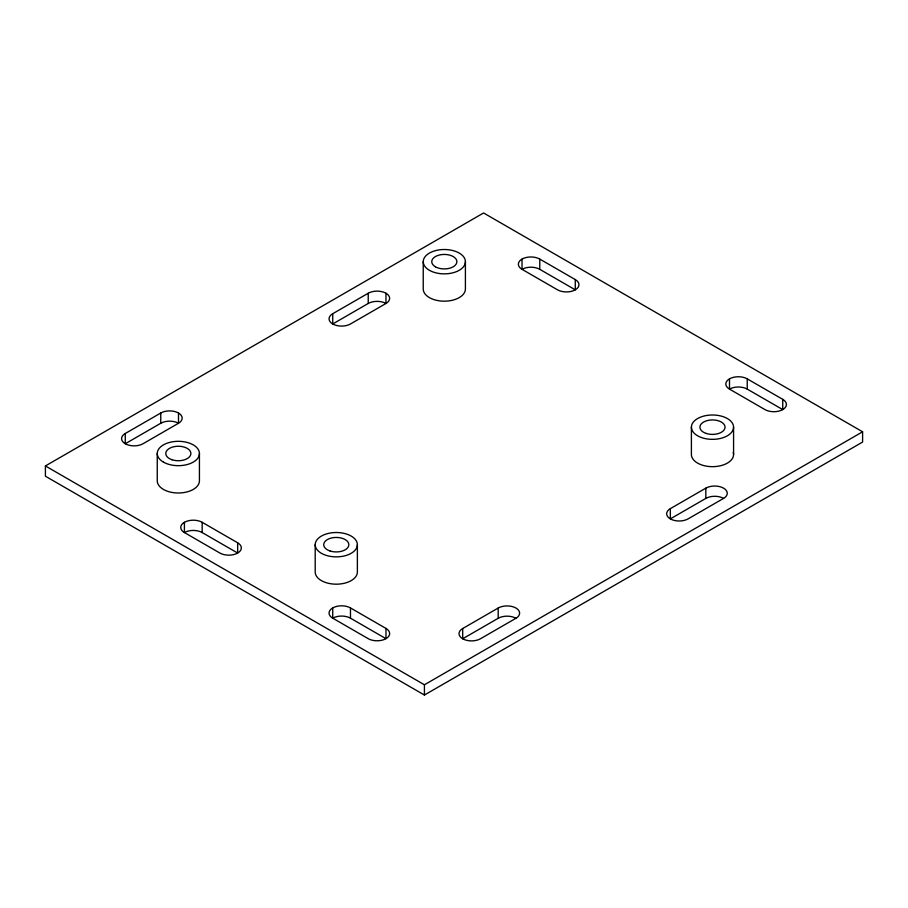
<?xml version="1.0" encoding="UTF-8"?>
<svg xmlns="http://www.w3.org/2000/svg" width="908" height="908" viewBox="0 0 908 908"><rect width="100%" height="100%" fill="white"/><g stroke="black" fill="none" stroke-linecap="round" stroke-linejoin="round"><path stroke-width="1.36" d="M45.4 465.952L483.578 212.971L862.6 431.799L862.6 442.048L424.422 695.029L45.4 476.201L45.4 465.952L424.422 684.78L862.6 431.799M125.259 433.502L160.761 413.015A12.553 7.241 0 0 1 178.501 413.015L178.501 423.264L143.01 443.751A12.553 7.241 0 0 1 125.259 443.751A12.553 7.241 0 0 1 125.259 433.502L125.259 443.751L160.761 423.264A12.553 7.241 0 0 1 178.501 423.264A12.553 7.241 0 0 0 178.501 413.015M332.725 313.725L368.228 293.239A12.553 7.241 0 0 1 385.968 293.239L385.968 303.476L350.477 323.974A12.553 7.241 0 0 1 332.725 323.974A12.553 7.241 0 0 1 332.725 313.725L332.725 323.974L368.228 303.476A12.553 7.241 0 0 1 385.968 303.476A12.553 7.241 0 0 0 385.968 293.239M462.694 628.529L498.197 608.031A12.553 7.241 0 0 1 515.937 608.031A12.553 7.241 0 0 1 515.937 618.28L480.446 638.778A12.553 7.241 0 0 1 462.694 638.778L462.694 628.529A12.553 7.241 0 0 0 462.694 638.778L498.197 618.28A12.553 7.241 0 0 1 515.937 618.28M670.342 508.65L705.834 488.152A12.553 7.241 0 0 1 723.585 488.152A12.553 7.241 0 0 1 723.585 498.401L688.082 518.888A12.553 7.241 0 0 1 670.342 518.888L670.342 508.65A12.553 7.241 0 0 0 670.342 518.888L705.834 498.401A12.553 7.241 0 0 1 723.585 498.401M539.772 259.086L575.275 279.573A12.553 7.241 0 0 1 575.275 289.822A12.553 7.241 0 0 1 557.523 289.822L522.032 269.324L522.032 259.086A12.553 7.241 0 0 1 539.772 259.086L539.772 269.324L575.275 289.822L575.275 279.573M747.239 378.863L782.741 399.35A12.553 7.241 0 0 1 782.741 409.599A12.553 7.241 0 0 1 764.99 409.599L729.499 389.112L729.499 378.863A12.553 7.241 0 0 1 747.239 378.863L747.239 389.112L782.741 409.599L782.741 399.35M202.166 522.304L237.658 542.802A12.553 7.241 0 0 1 237.658 553.051A12.553 7.241 0 0 1 219.918 553.051L184.415 532.553A12.553 7.241 0 0 1 184.415 522.304A12.553 7.241 0 0 1 202.166 522.304L202.166 532.553L237.658 553.051L237.658 542.802M350.477 607.929L385.968 628.427A12.553 7.241 0 0 1 385.968 638.676A12.553 7.241 0 0 1 368.228 638.676L332.725 618.178L332.725 607.929A12.553 7.241 0 0 1 350.477 607.929L350.477 618.178L385.968 638.676L385.968 628.427M733.573 427.169A21.088 12.179 0 0 1 701.941 437.713A21.088 12.179 0 0 1 701.941 416.624A21.088 12.179 0 0 1 733.573 427.169L733.573 454.488M705.834 488.152L705.834 498.401M691.397 427.169L691.397 454.488A21.088 12.179 0 0 0 714.335 466.621A21.088 12.179 0 0 0 733.255 452.377M498.197 608.031L498.197 618.28M465.407 261.686A21.088 12.179 0 0 1 433.774 272.23A21.088 12.179 0 0 1 433.774 251.141A21.088 12.179 0 0 1 465.407 261.686L465.407 289.005A21.088 12.179 0 0 1 444.318 301.184A21.088 12.179 0 0 1 423.23 289.005L423.23 261.686M424.422 684.78L424.422 695.029M368.228 293.239L368.228 303.476M357.377 544.687A21.088 12.179 0 0 1 325.745 555.231A21.088 12.179 0 0 1 325.745 534.142A21.088 12.179 0 0 1 357.377 544.687L357.377 572.006A21.088 12.179 0 0 1 336.289 584.185A21.088 12.179 0 0 1 315.201 572.006L315.201 544.687M199.431 453.489L199.431 480.82A21.088 12.179 0 0 1 178.343 492.999A21.088 12.179 0 0 1 157.254 480.82L157.254 453.489M184.415 522.304L184.415 532.553A12.553 7.241 0 0 1 202.166 532.553M160.761 413.015L160.761 423.264M729.499 378.863A12.553 7.241 0 0 0 729.499 389.112A12.553 7.241 0 0 1 747.239 389.112M522.032 259.086A12.553 7.241 0 0 0 522.032 269.324A12.553 7.241 0 0 1 539.772 269.324M332.725 607.929A12.553 7.241 0 0 0 332.725 618.178A12.553 7.241 0 0 1 350.477 618.178M435.443 266.804A12.553 7.241 0 0 0 456.44 263.558A12.553 7.241 0 0 0 441.072 254.683A12.553 7.241 0 0 0 435.443 266.804M706.22 433.445A12.553 7.241 0 0 0 725.038 427.169A12.553 7.241 0 0 0 706.22 420.892A12.553 7.241 0 0 0 706.22 433.445M163.429 462.104A21.088 12.179 0 0 0 198.716 456.645A21.088 12.179 0 0 0 172.883 441.731A21.088 12.179 0 0 0 163.429 462.104M172.066 459.766A12.553 7.241 0 0 0 190.896 453.489A12.553 7.241 0 0 0 172.066 447.224A12.553 7.241 0 0 0 172.066 459.766M330.013 550.963A12.553 7.241 0 0 0 348.842 544.687A12.553 7.241 0 0 0 330.013 538.41A12.553 7.241 0 0 0 330.013 550.963"/></g></svg>
